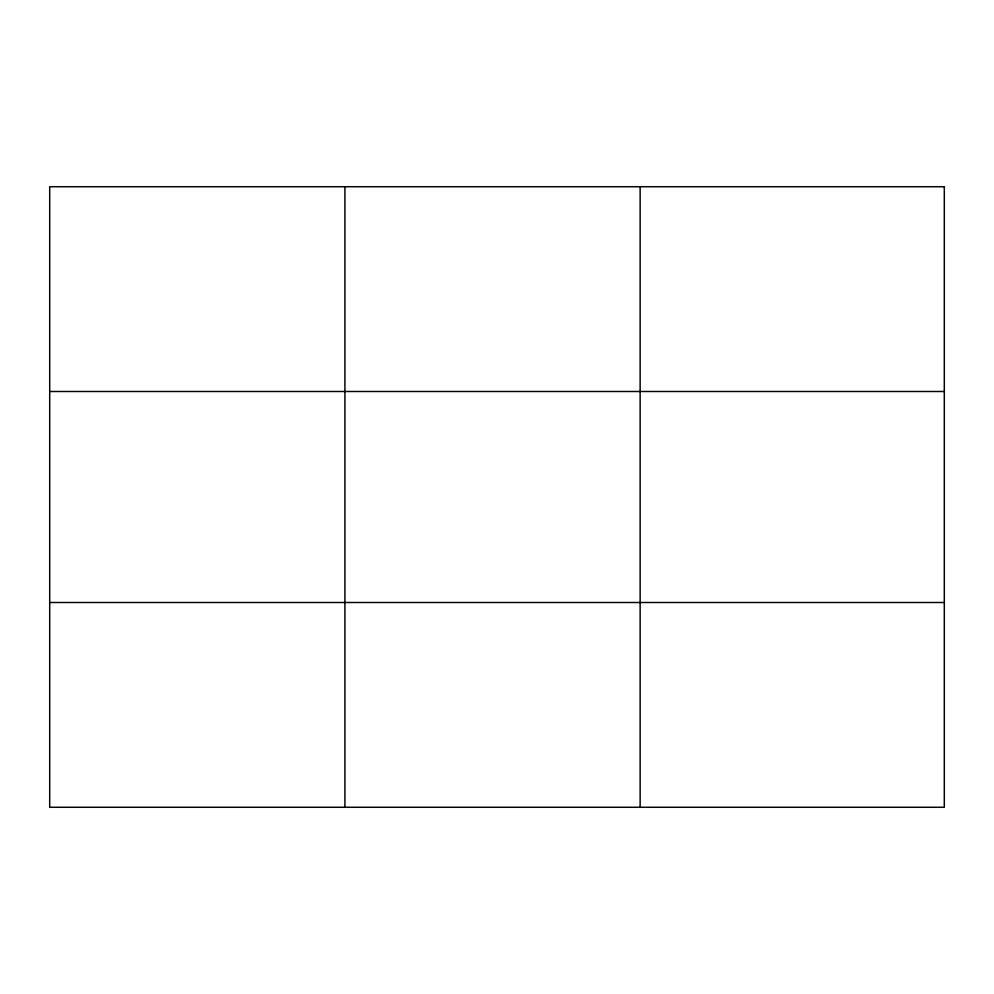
<?xml version="1.0" encoding="UTF-8"?>
<svg xmlns="http://www.w3.org/2000/svg" width="994" height="994" viewBox="0 0 994 994"><rect width="100%" height="100%" fill="white"/><g stroke="black" fill="none" stroke-linecap="round" stroke-linejoin="round"><path stroke-width="1.49" d="M344.918 186.723L344.918 807.277M640.136 186.723L640.136 807.277M49.7 391.499L944.3 391.499M49.7 602.501L944.3 602.501M944.3 186.723L944.3 807.277L49.7 807.277L49.7 186.723L944.3 186.723"/></g></svg>
